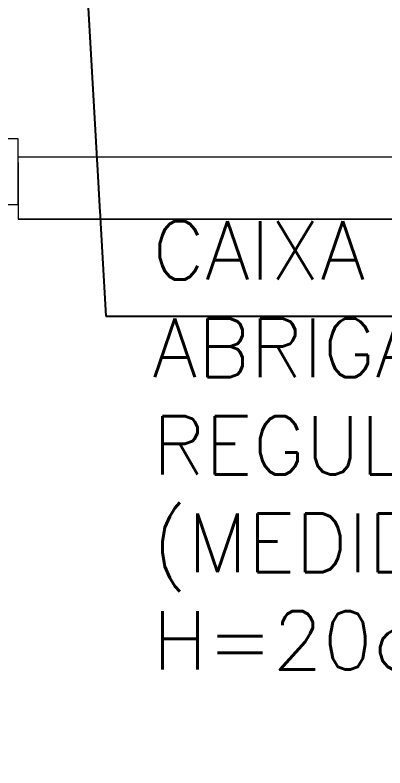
# Model space of a CAD drawing. Header units: millimetres. Extents: x 188.6 to 263.2, y 40.1 to 120.1.
# Drawn here: x 218.185 to 219.198, y 46.596 to 48.655 of the extents above; entities that cross this region are included whole.
import ezdxf

# ---------------------------------------------------------------- set-up
doc = ezdxf.new("R2010")
doc.units = ezdxf.units.MM
doc.set_wipeout_variables(frame=1)
doc.linetypes.add('Linha Tracejada 2_1', pattern=[300, 200, -100])
doc.linetypes.add('Wipeout_Contour', pattern=[1000, 0, -1000])
for name, color, linetype in [('ARQ', 8, 'Continuous'), ('GAS-TEXTO', 7, 'Continuous'), ('NORMO-AF', 2, 'Continuous')]:
    doc.layers.add(name, color=color, linetype=linetype)
doc.styles.add('60-100', font='romans.shx', dxfattribs={"height": 0.16})
doc.styles.add('60-50', font='romans.shx', dxfattribs={"height": 0.08})
doc.styles.add('60-75', font='romans.shx', dxfattribs={"height": 0.12})
doc.dimstyles.new('BOLAS75', dxfattribs={"dimtxt": 0.12, "dimasz": 0.075, "dimexe": 0.18, "dimexo": 0.06, "dimgap": 0.08, "dimtad": 0, "dimzin": 4, "dimdsep": 46, "dimtxsty": '60-75', "dimblk": 'ORIGIN', "dimcen": 0.09, "dimse1": 1, "dimse2": 1, "dimclrd": 244, "dimclrt": 7, "dimadec": 0, "dimazin": 0, "dimtfac": 1.8, "dimtix": 1, "dimtmove": 2, "dimatfit": 3, "dimldrblk": 'ORIGIN', "dimfxl": 0.18, "dimtvp": 2, "dimtolj": 1, "dimtzin": 4, "dimarcsym": 0})
doc.dimstyles.new('SETAS75', dxfattribs={"dimtxt": 0.16, "dimasz": 0.15, "dimexe": 0.15, "dimexo": 0, "dimgap": 0.1, "dimtad": 1, "dimzin": 10, "dimdsep": 46, "dimtxsty": '60-100', "dimblk1": 'OPEN', "dimblk2": 'OPEN', "dimsah": 1, "dimcen": 0, "dimclrd": 244, "dimclre": 244, "dimclrt": 7, "dimadec": 0, "dimazin": 0, "dimtfac": 1, "dimtix": 1, "dimtmove": 2, "dimatfit": 3, "dimldrblk": 'OPEN', "dimfxl": 0.15, "dimtolj": 1, "dimtzin": 6, "dimarcsym": 0})

# ---------------------------------------------------------------- blocks, each defined once
blk = doc.blocks.new('arq-3pav')
at = {"layer": 'ARQ', "color": 8, "linetype": 'Linha Tracejada 2_1', "lineweight": 0, "flags": 128}
blk.add_lwpolyline([(18.655, 8.0099), (13.1853, 8.0099)], dxfattribs=at)
at = {"color": 8, "linetype": 'Wipeout_Contour', "lineweight": 0, "ltscale": 11194.936957}
blk.add_wipeout([(13.1853, 7.8549), (18.655, 7.8549), (18.655, 7.9949), (13.1853, 7.9949)], dxfattribs=at).dxf.layer = 'ARQ'
at = {"layer": 'ARQ', "color": 8, "linetype": 'Continuous', "lineweight": 0, "flags": 128}
for points in [[(13.1853, 7.8799), (13.1853, 8.0599), (11.015, 8.0599)], [(13.0853, 7.8799), (13.1853, 7.8799)]]:
    blk.add_lwpolyline(points, dxfattribs=at)
at = {"color": 8, "linetype": 'Wipeout_Contour', "lineweight": 0, "ltscale": 11351.234952}
blk.add_wipeout([(13.1853, 7.8399), (18.655, 7.8399), (18.655, 7.8549), (13.1853, 7.8549)], dxfattribs=at).dxf.layer = 'ARQ'
at = {"layer": 'ARQ', "color": 8, "linetype": 'Continuous', "lineweight": 0}
blk.add_line((18.67, 7.8399), (13.1853, 7.8399), dxfattribs=at)
at = {"layer": 'ARQ', "color": 8, "linetype": 'Linha Tracejada 2_1', "lineweight": 0, "flags": 128}
for points in [[(13.1853, 7.9949), (13.1853, 7.8549)], [(13.1853, 7.8549), (13.1853, 7.8399)], [(13.1853, 7.8399), (18.655, 7.8399)]]:
    blk.add_lwpolyline(points, dxfattribs=at)
blk = doc.blocks.new('_OPEN')
at = {"color": 0, "linetype": 'ByBlock'}
for p, q in [((-1, 0.167), (0, 0)), ((0, 0), (-1, -0.167)), ((0, 0), (-1, 0))]:
    blk.add_line(p, q, dxfattribs=at)
blk = doc.blocks.new('_Origin')
at = {"layer": 'NORMO-AF', "color": 0, "lineweight": -2}
blk.add_line((0, 0), (-1, 0), dxfattribs=at)
blk.add_circle((0, 0), 0.5, dxfattribs=at)

msp = doc.modelspace()

# ---------------------------------------------------------------- block references
msp.add_blockref('arq-3pav', (205.0084, 40.2568))

# ---------------------------------------------------------------- next in the draw order: texts
at = {"layer": 'GAS-TEXTO', "insert": (218.5614, 48.0916), "char_height": 0.16, "width": 4.21546, "attachment_point": 1, "style": '60-50'}
msp.add_mtext('CAIXA 60x90x17cm METÁLICA PARA ABRIGAR REGISTROS RÁPIDO E REGULADORES DE GÁS \\P(MEDIDOR OPCIONAL), \\PH=20cm DO FUNDO AO PISO', dxfattribs=at)

# ---------------------------------------------------------------- next in the draw order: leaders
at = {"layer": 'GAS-TEXTO'}
for points, dimstyle in [([(218.3276, 49.6727), (218.434, 47.832), (222.1645, 47.832)], 'SETAS75'), ([(217.8426, 46.8047), (218.4695, 46.1346), (221.1336, 46.1346)], 'BOLAS75')]:
    msp.add_leader(points, dimstyle=dimstyle, dxfattribs=at)

doc.saveas('drawing.dxf')
